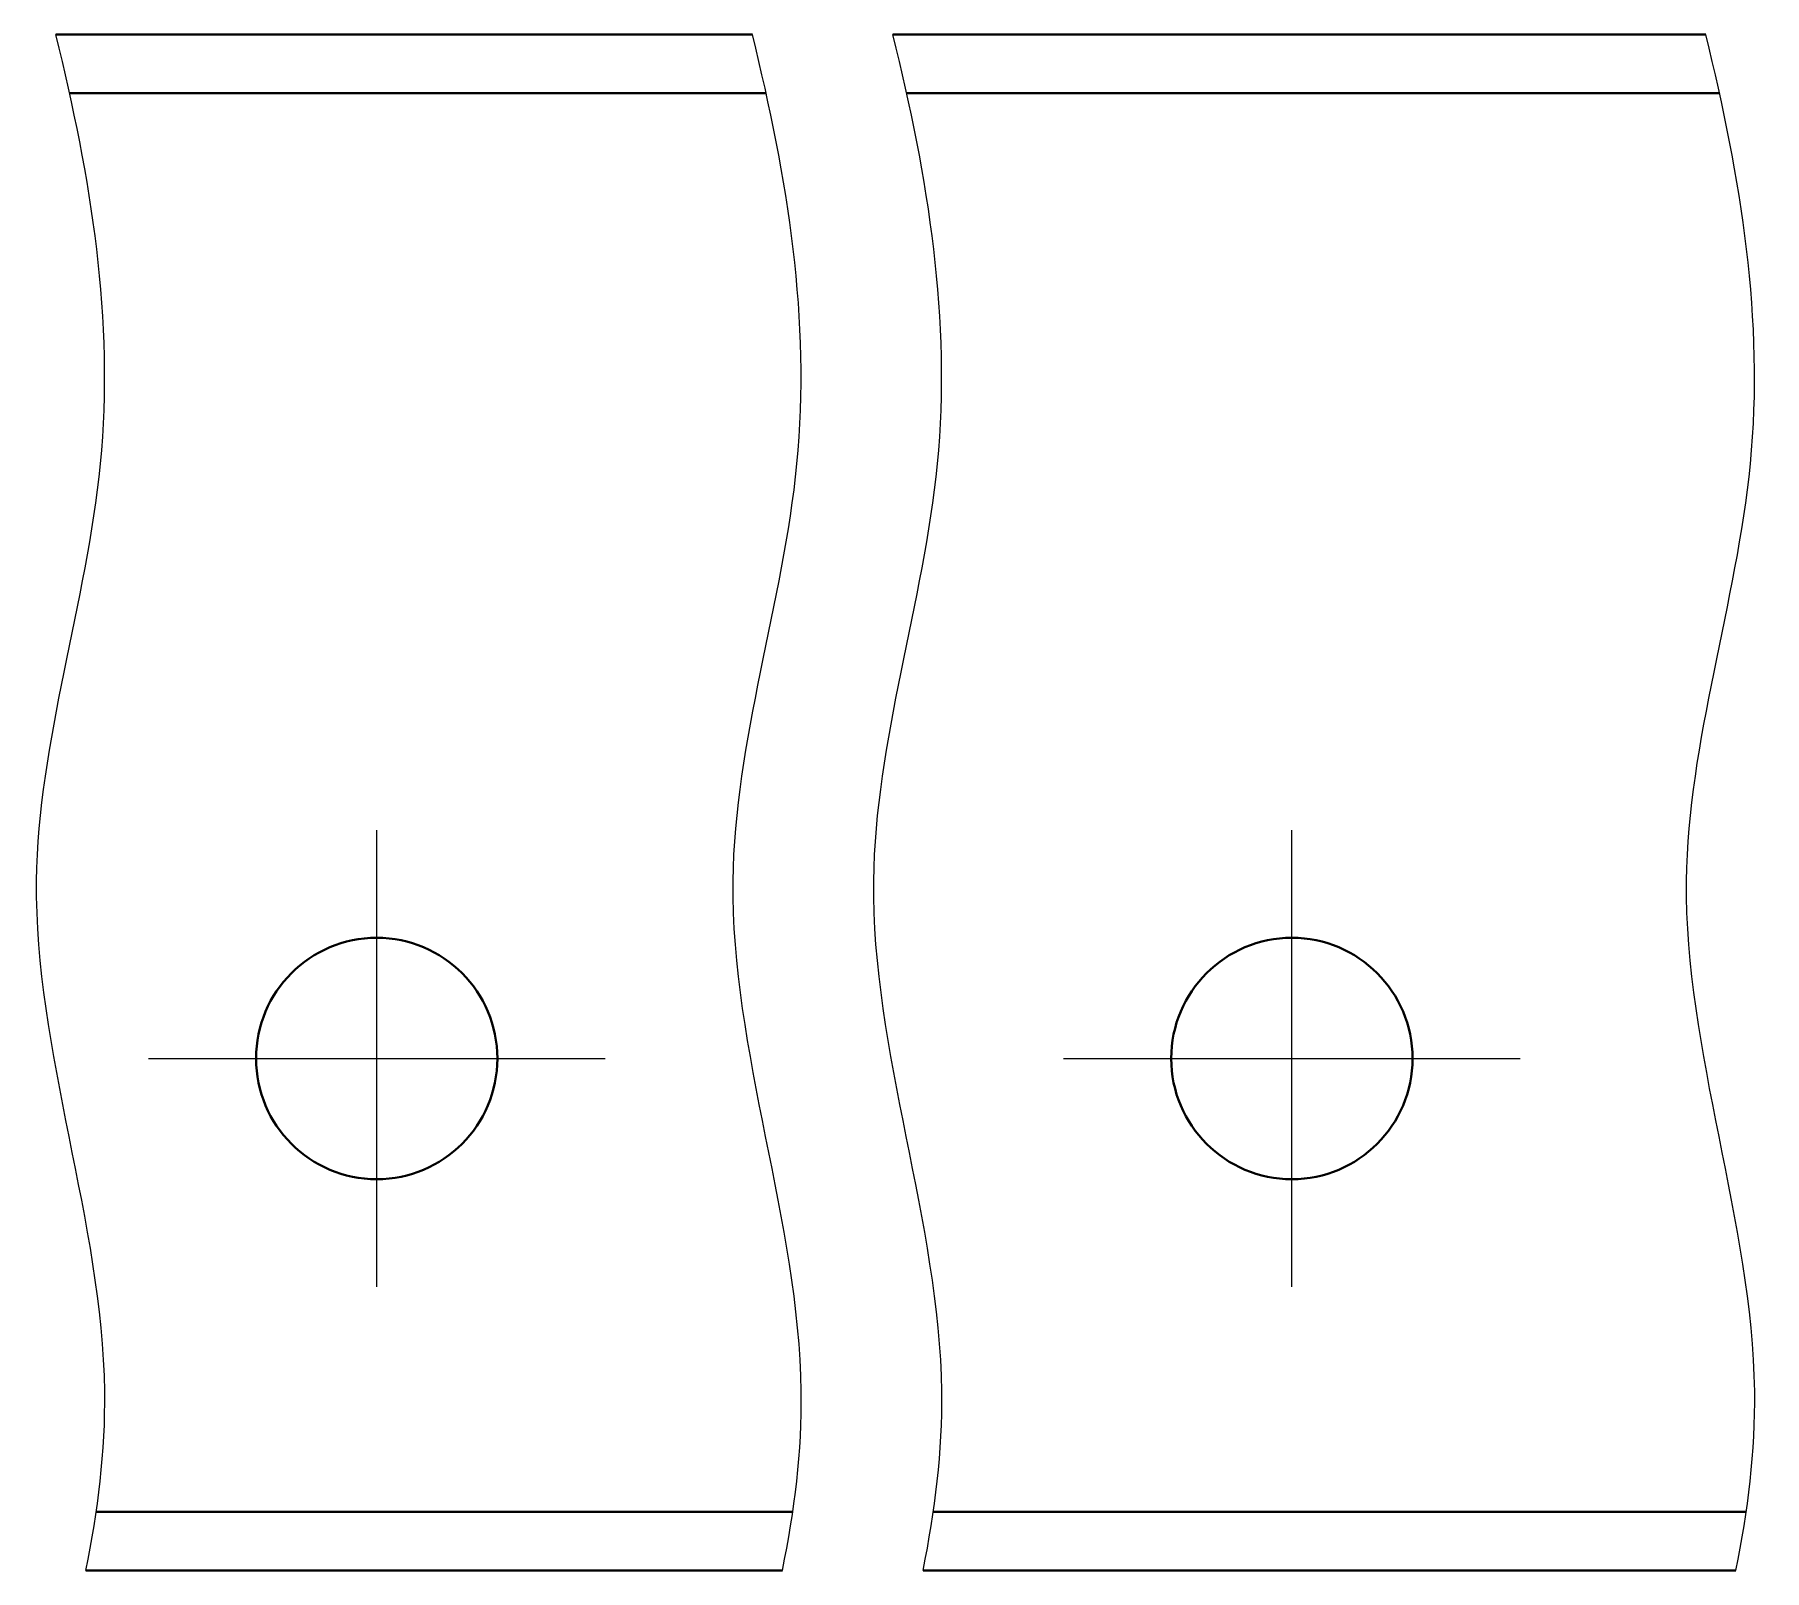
# Model space of a CAD drawing. Header units: millimetres. Extents: x 12064 to 35004, y -6103 to -2658.
# Drawn here: x 31304.7 to 31328.35, y -3028.96 to -3007.96 of the extents above; entities that cross this region are included whole.
import ezdxf

# ---------------------------------------------------------------- set-up
doc = ezdxf.new("R2010")
doc.units = ezdxf.units.MM
doc.linetypes.add('LT_03', pattern=[20.32, 12.7, -2.54, 2.54, -2.54])
for name, color, linetype, lineweight in [('Layer_04', 7, 'Continuous', 40), ('Layer_10', 6, 'Continuous', 15), ('Layer_11', 1, 'LT_03', 15)]:
    doc.layers.add(name, color=color, linetype=linetype, lineweight=lineweight)

msp = doc.modelspace()

# ---------------------------------------------------------------- linework, layer by layer
at = {"layer": 'Layer_04'}
for p, q in [((31314.514, -3007.964), (31304.988, -3007.964)), ((31327.553, -3007.964), (31316.436, -3007.964)), ((31305.176, -3008.764), (31314.702, -3008.764)), ((31316.624, -3008.764), (31327.741, -3008.764)), ((31315.066, -3028.164), (31305.54, -3028.164)), ((31328.105, -3028.164), (31316.988, -3028.164)), ((31305.4, -3028.964), (31314.925, -3028.964)), ((31316.848, -3028.964), (31327.965, -3028.964))]:
    msp.add_line(p, q, dxfattribs=at)
for centre in [(31309.376, -3021.964), (31321.892, -3021.964)]:
    msp.add_circle(centre, 1.65, dxfattribs=at)
at = {"layer": 'Layer_10', "ltscale": 0.5}
for points in [[(31305.4, -3028.964), (31305.565, -3028.15), (31305.956, -3025.027), (31303.936, -3019.946), (31306.098, -3013.774), (31305.472, -3009.92), (31304.988, -3007.964)], [(31314.925, -3028.964), (31315.091, -3028.15), (31315.482, -3025.027), (31313.461, -3019.946), (31315.623, -3013.774), (31314.998, -3009.92), (31314.514, -3007.964)], [(31316.848, -3028.964), (31317.013, -3028.15), (31317.404, -3025.027), (31315.384, -3019.946), (31317.546, -3013.774), (31316.92, -3009.92), (31316.436, -3007.964)], [(31327.965, -3028.964), (31328.13, -3028.15), (31328.521, -3025.027), (31326.501, -3019.946), (31328.663, -3013.774), (31328.037, -3009.92), (31327.553, -3007.964)]]:
    msp.add_open_spline(points, degree=3, knots=[3.206441, 3.206441, 3.206441, 3.206441, 5.694888, 12.739741, 18.509002, 24.451336, 24.451336, 24.451336, 24.451336], dxfattribs=at)
at = {"layer": 'Layer_11', "ltscale": 0.5}
for p, q in [((31309.376, -3025.087), (31309.376, -3018.84)), ((31321.892, -3025.087), (31321.892, -3018.84)), ((31306.253, -3021.964), (31312.5, -3021.964)), ((31318.768, -3021.964), (31325.015, -3021.964))]:
    msp.add_line(p, q, dxfattribs=at)

doc.saveas('drawing.dxf')
